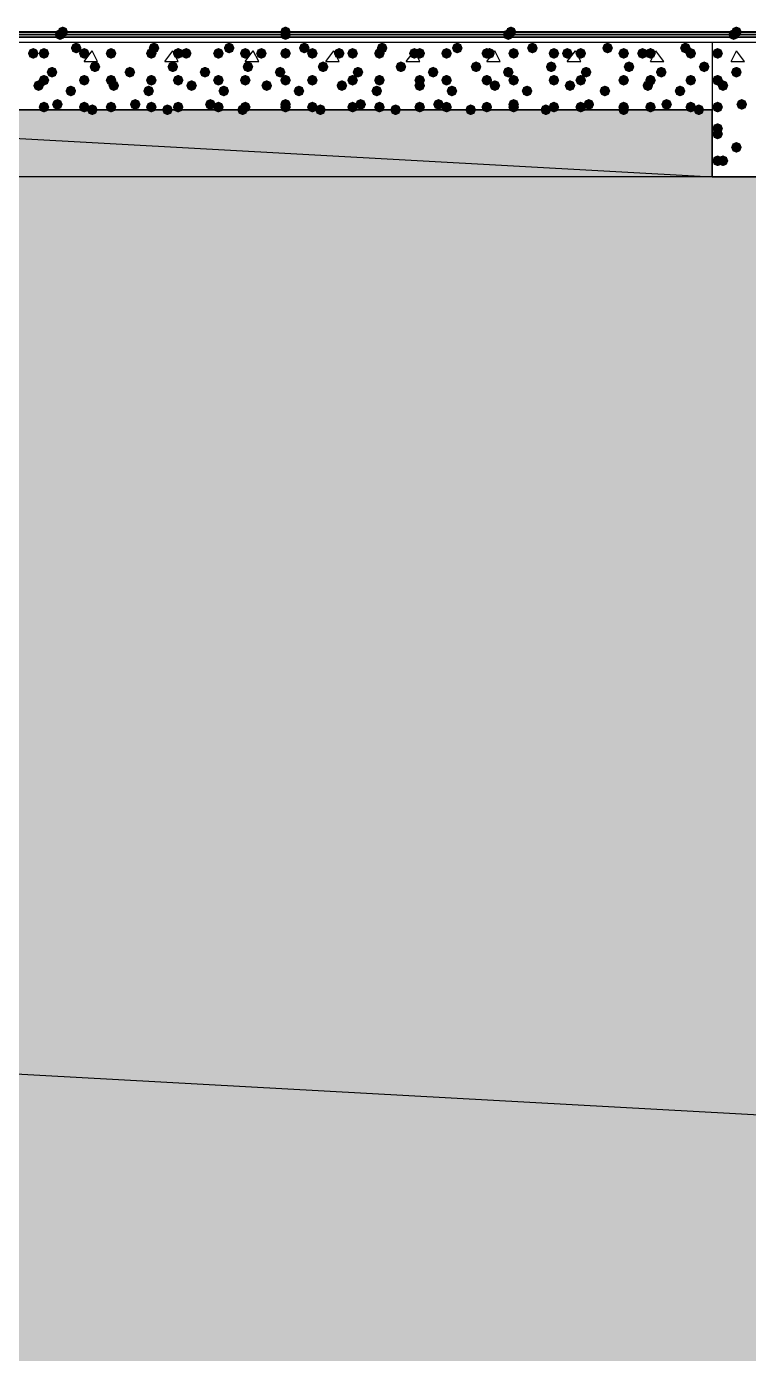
# Model space of a CAD drawing. Header units: millimetres. Extents: x 0 to 420, y 0 to 297.
# Drawn here: x 290.05 to 301.43, y 205.52 to 226.44 of the extents above; entities that cross this region are included whole.
import ezdxf

# ---------------------------------------------------------------- set-up
doc = ezdxf.new("R2010")
doc.units = ezdxf.units.MM
doc.layers.get('0').update_dxf_attribs({"linetype": 'CONTINUOUS'})

msp = doc.modelspace()

# ---------------------------------------------------------------- hatches: boundary and pattern name
at = {"true_color": 0x0000fe}
for points in [[(290.660667, 226.314), (290.635796, 226.254204), (290.576, 226.229333), (290.516204, 226.254204), (290.491333, 226.314), (290.516204, 226.373796), (290.576, 226.398667), (290.635796, 226.373796)], [(290.660667, 226.314), (290.635796, 226.254204), (290.576, 226.229333), (290.516204, 226.254204), (290.491333, 226.314), (290.516204, 226.373796), (290.576, 226.398667), (290.635796, 226.373796)], [(290.660667, 226.314), (290.635796, 226.254204), (290.576, 226.229333), (290.516204, 226.254204), (290.491333, 226.314), (290.516204, 226.373796), (290.576, 226.398667), (290.635796, 226.373796)], [(290.703, 226.356333), (290.678129, 226.296537), (290.618333, 226.271667), (290.558538, 226.296537), (290.533667, 226.356333), (290.558537, 226.416129), (290.618333, 226.441), (290.678129, 226.416129)], [(294.216667, 226.356333), (294.191796, 226.296537), (294.132, 226.271667), (294.072204, 226.296537), (294.047333, 226.356333), (294.072204, 226.416129), (294.132, 226.441), (294.191796, 226.416129)], [(294.216667, 226.314), (294.191796, 226.254204), (294.132, 226.229333), (294.072204, 226.254204), (294.047333, 226.314), (294.072204, 226.373796), (294.132, 226.398667), (294.191796, 226.373796)], [(294.216667, 226.314), (294.191796, 226.254204), (294.132, 226.229333), (294.072204, 226.254204), (294.047333, 226.314), (294.072204, 226.373796), (294.132, 226.398667), (294.191796, 226.373796)], [(294.216667, 226.314), (294.191796, 226.254204), (294.132, 226.229333), (294.072204, 226.254204), (294.047333, 226.314), (294.072204, 226.373796), (294.132, 226.398667), (294.191796, 226.373796)], [(297.730333, 226.314), (297.705462, 226.254204), (297.645667, 226.229333), (297.585871, 226.254204), (297.561, 226.314), (297.585871, 226.373796), (297.645667, 226.398667), (297.705462, 226.373796)], [(297.730333, 226.314), (297.705462, 226.254204), (297.645667, 226.229333), (297.585871, 226.254204), (297.561, 226.314), (297.585871, 226.373796), (297.645667, 226.398667), (297.705462, 226.373796)], [(297.730333, 226.314), (297.705462, 226.254204), (297.645667, 226.229333), (297.585871, 226.254204), (297.561, 226.314), (297.585871, 226.373796), (297.645667, 226.398667), (297.705462, 226.373796)], [(297.772667, 226.356333), (297.747796, 226.296537), (297.688, 226.271667), (297.628204, 226.296537), (297.603333, 226.356333), (297.628204, 226.416129), (297.688, 226.441), (297.747796, 226.416129)], [(301.286333, 226.314), (301.261462, 226.254204), (301.201667, 226.229333), (301.141871, 226.254204), (301.117, 226.314), (301.141871, 226.373796), (301.201667, 226.398667), (301.261462, 226.373796)], [(301.286333, 226.314), (301.261462, 226.254204), (301.201667, 226.229333), (301.141871, 226.254204), (301.117, 226.314), (301.141871, 226.373796), (301.201667, 226.398667), (301.261462, 226.373796)], [(301.286333, 226.314), (301.261462, 226.254204), (301.201667, 226.229333), (301.141871, 226.254204), (301.117, 226.314), (301.141871, 226.373796), (301.201667, 226.398667), (301.261462, 226.373796)], [(301.328667, 226.356333), (301.303796, 226.296537), (301.244, 226.271667), (301.184204, 226.296537), (301.159333, 226.356333), (301.184204, 226.416129), (301.244, 226.441), (301.303796, 226.416129)]]:
    msp.add_hatch(color=0, dxfattribs=at).paths.add_polyline_path(points, flags=0)
at = {"true_color": 0x000007}
h = msp.add_hatch(color=0, dxfattribs=at)
h.paths.add_polyline_path([(32.342667, 226.271667), (32.342667, 226.314)], flags=0)
h.paths.add_polyline_path([(32.342667, 226.271667), (32.342667, 226.314), (380.788333, 226.271667)], flags=0)
h.paths.add_polyline_path([(32.342667, 226.314), (380.788333, 226.271667), (380.788333, 226.314)], flags=0)
at = {"true_color": 0x000008}
for points in [[(290.914667, 226.102333), (290.889796, 226.042537), (290.83, 226.017667), (290.770204, 226.042537), (290.745333, 226.102333), (290.770204, 226.162129), (290.83, 226.187), (290.889796, 226.162129)], [(292.142333, 226.102333), (292.117462, 226.042537), (292.057667, 226.017667), (291.997871, 226.042537), (291.973, 226.102333), (291.997871, 226.162129), (292.057667, 226.187), (292.117462, 226.162129)], [(293.327667, 226.102333), (293.302796, 226.042537), (293.243, 226.017667), (293.183204, 226.042537), (293.158333, 226.102333), (293.183204, 226.162129), (293.243, 226.187), (293.302796, 226.162129)], [(294.513, 226.102333), (294.488129, 226.042537), (294.428333, 226.017667), (294.368538, 226.042537), (294.343667, 226.102333), (294.368537, 226.162129), (294.428333, 226.187), (294.488129, 226.162129)], [(295.740667, 226.102333), (295.715796, 226.042537), (295.656, 226.017667), (295.596204, 226.042537), (295.571333, 226.102333), (295.596204, 226.162129), (295.656, 226.187), (295.715796, 226.162129)], [(296.926, 226.102333), (296.901129, 226.042537), (296.841333, 226.017667), (296.781538, 226.042537), (296.756667, 226.102333), (296.781537, 226.162129), (296.841333, 226.187), (296.901129, 226.162129)], [(298.111333, 226.102333), (298.086462, 226.042537), (298.026667, 226.017667), (297.966871, 226.042537), (297.942, 226.102333), (297.966871, 226.162129), (298.026667, 226.187), (298.086462, 226.162129)], [(299.296667, 226.102333), (299.271796, 226.042537), (299.212, 226.017667), (299.152204, 226.042537), (299.127333, 226.102333), (299.152204, 226.162129), (299.212, 226.187), (299.271796, 226.162129)], [(300.524333, 226.102333), (300.499462, 226.042537), (300.439667, 226.017667), (300.379871, 226.042537), (300.355, 226.102333), (300.379871, 226.162129), (300.439667, 226.187), (300.499462, 226.162129)], [(290.237333, 226.017667), (290.212462, 225.957871), (290.152667, 225.933), (290.092871, 225.957871), (290.068, 226.017667), (290.092871, 226.077462), (290.152667, 226.102333), (290.212462, 226.077463)], [(290.406667, 226.017667), (290.381796, 225.957871), (290.322, 225.933), (290.262204, 225.957871), (290.237333, 226.017667), (290.262204, 226.077462), (290.322, 226.102333), (290.381796, 226.077463)], [(291.041667, 226.017667), (291.016796, 225.957871), (290.957, 225.933), (290.897204, 225.957871), (290.872333, 226.017667), (290.897204, 226.077462), (290.957, 226.102333), (291.016796, 226.077463)], [(291.465, 226.017667), (291.440129, 225.957871), (291.380333, 225.933), (291.320538, 225.957871), (291.295667, 226.017667), (291.320537, 226.077462), (291.380333, 226.102333), (291.440129, 226.077463)], [(291.465, 226.017667), (291.440129, 225.957871), (291.380333, 225.933), (291.320538, 225.957871), (291.295667, 226.017667), (291.320537, 226.077462), (291.380333, 226.102333), (291.440129, 226.077463)], [(292.1, 226.017667), (292.075129, 225.957871), (292.015333, 225.933), (291.955537, 225.957871), (291.930667, 226.017667), (291.955537, 226.077462), (292.015333, 226.102333), (292.075129, 226.077463)], [(292.523333, 226.017667), (292.498462, 225.957871), (292.438667, 225.933), (292.378871, 225.957871), (292.354, 226.017667), (292.378871, 226.077462), (292.438667, 226.102333), (292.498462, 226.077463)], [(292.650333, 226.017667), (292.625463, 225.957871), (292.565667, 225.933), (292.505871, 225.957871), (292.481, 226.017667), (292.505871, 226.077462), (292.565667, 226.102333), (292.625462, 226.077463)], [(293.158333, 226.017667), (293.133462, 225.957871), (293.073667, 225.933), (293.013871, 225.957871), (292.989, 226.017667), (293.013871, 226.077462), (293.073667, 226.102333), (293.133462, 226.077463)], [(293.581667, 226.017667), (293.556796, 225.957871), (293.497, 225.933), (293.437204, 225.957871), (293.412333, 226.017667), (293.437204, 226.077462), (293.497, 226.102333), (293.556796, 226.077463)], [(293.835667, 226.017667), (293.810796, 225.957871), (293.751, 225.933), (293.691204, 225.957871), (293.666333, 226.017667), (293.691204, 226.077462), (293.751, 226.102333), (293.810796, 226.077463)], [(294.216667, 226.017667), (294.191796, 225.957871), (294.132, 225.933), (294.072204, 225.957871), (294.047333, 226.017667), (294.072204, 226.077462), (294.132, 226.102333), (294.191796, 226.077463)], [(294.64, 226.017667), (294.615129, 225.957871), (294.555333, 225.933), (294.495538, 225.957871), (294.470667, 226.017667), (294.495537, 226.077462), (294.555333, 226.102333), (294.615129, 226.077463)], [(295.063333, 226.017667), (295.038462, 225.957871), (294.978667, 225.933), (294.918871, 225.957871), (294.894, 226.017667), (294.918871, 226.077462), (294.978667, 226.102333), (295.038462, 226.077463)], [(295.275, 226.017667), (295.250129, 225.957871), (295.190333, 225.933), (295.130538, 225.957871), (295.105667, 226.017667), (295.130537, 226.077462), (295.190333, 226.102333), (295.250129, 226.077463)], [(295.698333, 226.017667), (295.673463, 225.957871), (295.613667, 225.933), (295.553871, 225.957871), (295.529, 226.017667), (295.553871, 226.077462), (295.613667, 226.102333), (295.673462, 226.077463)], [(296.248667, 226.017667), (296.223796, 225.957871), (296.164, 225.933), (296.104204, 225.957871), (296.079333, 226.017667), (296.104204, 226.077462), (296.164, 226.102333), (296.223796, 226.077463)], [(296.333333, 226.017667), (296.308463, 225.957871), (296.248667, 225.933), (296.188871, 225.957871), (296.164, 226.017667), (296.188871, 226.077462), (296.248667, 226.102333), (296.308462, 226.077463)], [(296.756667, 226.017667), (296.731796, 225.957871), (296.672, 225.933), (296.612204, 225.957871), (296.587333, 226.017667), (296.612204, 226.077462), (296.672, 226.102333), (296.731796, 226.077463)], [(297.391667, 226.017667), (297.366796, 225.957871), (297.307, 225.933), (297.247204, 225.957871), (297.222333, 226.017667), (297.247204, 226.077462), (297.307, 226.102333), (297.366796, 226.077463)], [(297.434, 226.017667), (297.409129, 225.957871), (297.349333, 225.933), (297.289537, 225.957871), (297.264667, 226.017667), (297.289537, 226.077462), (297.349333, 226.102333), (297.409129, 226.077463)], [(297.815, 226.017667), (297.790129, 225.957871), (297.730333, 225.933), (297.670538, 225.957871), (297.645667, 226.017667), (297.670537, 226.077462), (297.730333, 226.102333), (297.790129, 226.077463)], [(298.45, 226.017667), (298.425129, 225.957871), (298.365333, 225.933), (298.305538, 225.957871), (298.280667, 226.017667), (298.305537, 226.077462), (298.365333, 226.102333), (298.425129, 226.077463)], [(298.661667, 226.017667), (298.636796, 225.957871), (298.577, 225.933), (298.517204, 225.957871), (298.492333, 226.017667), (298.517204, 226.077462), (298.577, 226.102333), (298.636796, 226.077463)], [(298.873333, 226.017667), (298.848462, 225.957871), (298.788667, 225.933), (298.728871, 225.957871), (298.704, 226.017667), (298.728871, 226.077462), (298.788667, 226.102333), (298.848462, 226.077463)], [(299.550667, 226.017667), (299.525796, 225.957871), (299.466, 225.933), (299.406204, 225.957871), (299.381333, 226.017667), (299.406204, 226.077462), (299.466, 226.102333), (299.525796, 226.077463)], [(299.847, 226.017667), (299.822129, 225.957871), (299.762333, 225.933), (299.702538, 225.957871), (299.677667, 226.017667), (299.702537, 226.077462), (299.762333, 226.102333), (299.822129, 226.077463)], [(299.974, 226.017667), (299.949129, 225.957871), (299.889333, 225.933), (299.829538, 225.957871), (299.804667, 226.017667), (299.829537, 226.077462), (299.889333, 226.102333), (299.949129, 226.077463)], [(300.609, 226.017667), (300.584129, 225.957871), (300.524333, 225.933), (300.464538, 225.957871), (300.439667, 226.017667), (300.464537, 226.077462), (300.524333, 226.102333), (300.584129, 226.077463)], [(290.533667, 225.721333), (290.508796, 225.661537), (290.449, 225.636667), (290.389204, 225.661537), (290.364333, 225.721333), (290.389204, 225.781129), (290.449, 225.806), (290.508796, 225.781129)], [(291.211, 225.806), (291.186129, 225.746204), (291.126333, 225.721333), (291.066537, 225.746204), (291.041667, 225.806), (291.066537, 225.865796), (291.126333, 225.890667), (291.186129, 225.865796)], [(291.761333, 225.721333), (291.736463, 225.661537), (291.676667, 225.636667), (291.616871, 225.661537), (291.592, 225.721333), (291.616871, 225.781129), (291.676667, 225.806), (291.736462, 225.781129)], [(292.438667, 225.806), (292.413796, 225.746204), (292.354, 225.721333), (292.294204, 225.746204), (292.269333, 225.806), (292.294204, 225.865796), (292.354, 225.890667), (292.413796, 225.865796)], [(292.946667, 225.721333), (292.921796, 225.661537), (292.862, 225.636667), (292.802204, 225.661537), (292.777333, 225.721333), (292.802204, 225.781129), (292.862, 225.806), (292.921796, 225.781129)], [(293.624, 225.806), (293.599129, 225.746204), (293.539333, 225.721333), (293.479537, 225.746204), (293.454667, 225.806), (293.479537, 225.865796), (293.539333, 225.890667), (293.599129, 225.865796)], [(294.132, 225.721333), (294.107129, 225.661537), (294.047333, 225.636667), (293.987538, 225.661537), (293.962667, 225.721333), (293.987537, 225.781129), (294.047333, 225.806), (294.107129, 225.781129)], [(294.809333, 225.806), (294.784462, 225.746204), (294.724667, 225.721333), (294.664871, 225.746204), (294.64, 225.806), (294.664871, 225.865796), (294.724667, 225.890667), (294.784462, 225.865796)], [(295.359667, 225.721333), (295.334796, 225.661537), (295.275, 225.636667), (295.215204, 225.661537), (295.190333, 225.721333), (295.215204, 225.781129), (295.275, 225.806), (295.334796, 225.781129)], [(296.037, 225.806), (296.012129, 225.746204), (295.952333, 225.721333), (295.892538, 225.746204), (295.867667, 225.806), (295.892537, 225.865796), (295.952333, 225.890667), (296.012129, 225.865796)], [(296.545, 225.721333), (296.520129, 225.661537), (296.460333, 225.636667), (296.400538, 225.661537), (296.375667, 225.721333), (296.400537, 225.781129), (296.460333, 225.806), (296.520129, 225.781129)], [(297.222333, 225.806), (297.197462, 225.746204), (297.137667, 225.721333), (297.077871, 225.746204), (297.053, 225.806), (297.077871, 225.865796), (297.137667, 225.890667), (297.197462, 225.865796)], [(297.730333, 225.721333), (297.705462, 225.661537), (297.645667, 225.636667), (297.585871, 225.661537), (297.561, 225.721333), (297.585871, 225.781129), (297.645667, 225.806), (297.705462, 225.781129)], [(298.407667, 225.806), (298.382796, 225.746204), (298.323, 225.721333), (298.263204, 225.746204), (298.238333, 225.806), (298.263204, 225.865796), (298.323, 225.890667), (298.382796, 225.865796)], [(298.958, 225.721333), (298.933129, 225.661537), (298.873333, 225.636667), (298.813538, 225.661537), (298.788667, 225.721333), (298.813537, 225.781129), (298.873333, 225.806), (298.933129, 225.781129)], [(299.635333, 225.806), (299.610463, 225.746204), (299.550667, 225.721333), (299.490871, 225.746204), (299.466, 225.806), (299.490871, 225.865796), (299.550667, 225.890667), (299.610462, 225.865796)], [(300.143333, 225.721333), (300.118462, 225.661537), (300.058667, 225.636667), (299.998871, 225.661537), (299.974, 225.721333), (299.998871, 225.781129), (300.058667, 225.806), (300.118462, 225.781129)], [(300.820667, 225.806), (300.795796, 225.746204), (300.736, 225.721333), (300.676204, 225.746204), (300.651333, 225.806), (300.676204, 225.865796), (300.736, 225.890667), (300.795796, 225.865796)], [(290.322, 225.509667), (290.297129, 225.449871), (290.237333, 225.425), (290.177538, 225.449871), (290.152667, 225.509667), (290.177537, 225.569462), (290.237333, 225.594333), (290.297129, 225.569463)], [(290.406667, 225.594333), (290.381796, 225.534538), (290.322, 225.509667), (290.262204, 225.534538), (290.237333, 225.594333), (290.262204, 225.654129), (290.322, 225.679), (290.381796, 225.654129)], [(291.041667, 225.594333), (291.016796, 225.534538), (290.957, 225.509667), (290.897204, 225.534538), (290.872333, 225.594333), (290.897204, 225.654129), (290.957, 225.679), (291.016796, 225.654129)], [(291.465, 225.594333), (291.440129, 225.534538), (291.380333, 225.509667), (291.320538, 225.534538), (291.295667, 225.594333), (291.320537, 225.654129), (291.380333, 225.679), (291.440129, 225.654129)], [(291.507333, 225.509667), (291.482462, 225.449871), (291.422667, 225.425), (291.362871, 225.449871), (291.338, 225.509667), (291.362871, 225.569462), (291.422667, 225.594333), (291.482462, 225.569463)], [(292.1, 225.594333), (292.075129, 225.534538), (292.015333, 225.509667), (291.955537, 225.534538), (291.930667, 225.594333), (291.955537, 225.654129), (292.015333, 225.679), (292.075129, 225.654129)], [(292.523333, 225.594333), (292.498462, 225.534538), (292.438667, 225.509667), (292.378871, 225.534538), (292.354, 225.594333), (292.378871, 225.654129), (292.438667, 225.679), (292.498462, 225.654129)], [(292.735, 225.509667), (292.710129, 225.449871), (292.650333, 225.425), (292.590537, 225.449871), (292.565667, 225.509667), (292.590537, 225.569462), (292.650333, 225.594333), (292.710129, 225.569463)], [(293.158333, 225.594333), (293.133462, 225.534538), (293.073667, 225.509667), (293.013871, 225.534538), (292.989, 225.594333), (293.013871, 225.654129), (293.073667, 225.679), (293.133462, 225.654129)], [(293.581667, 225.594333), (293.556796, 225.534538), (293.497, 225.509667), (293.437204, 225.534538), (293.412333, 225.594333), (293.437204, 225.654129), (293.497, 225.679), (293.556796, 225.654129)], [(293.920333, 225.509667), (293.895463, 225.449871), (293.835667, 225.425), (293.775871, 225.449871), (293.751, 225.509667), (293.775871, 225.569462), (293.835667, 225.594333), (293.895462, 225.569463)], [(294.216667, 225.594333), (294.191796, 225.534538), (294.132, 225.509667), (294.072204, 225.534538), (294.047333, 225.594333), (294.072204, 225.654129), (294.132, 225.679), (294.191796, 225.654129)], [(294.64, 225.594333), (294.615129, 225.534538), (294.555333, 225.509667), (294.495538, 225.534538), (294.470667, 225.594333), (294.495537, 225.654129), (294.555333, 225.679), (294.615129, 225.654129)], [(295.105667, 225.509667), (295.080796, 225.449871), (295.021, 225.425), (294.961204, 225.449871), (294.936333, 225.509667), (294.961204, 225.569462), (295.021, 225.594333), (295.080796, 225.569463)], [(295.275, 225.594333), (295.250129, 225.534538), (295.190333, 225.509667), (295.130538, 225.534538), (295.105667, 225.594333), (295.130537, 225.654129), (295.190333, 225.679), (295.250129, 225.654129)], [(295.698333, 225.594333), (295.673463, 225.534538), (295.613667, 225.509667), (295.553871, 225.534538), (295.529, 225.594333), (295.553871, 225.654129), (295.613667, 225.679), (295.673462, 225.654129)], [(296.333333, 225.594333), (296.308463, 225.534538), (296.248667, 225.509667), (296.188871, 225.534538), (296.164, 225.594333), (296.188871, 225.654129), (296.248667, 225.679), (296.308462, 225.654129)], [(296.333333, 225.509667), (296.308463, 225.449871), (296.248667, 225.425), (296.188871, 225.449871), (296.164, 225.509667), (296.188871, 225.569462), (296.248667, 225.594333), (296.308462, 225.569463)], [(296.756667, 225.594333), (296.731796, 225.534538), (296.672, 225.509667), (296.612204, 225.534538), (296.587333, 225.594333), (296.612204, 225.654129), (296.672, 225.679), (296.731796, 225.654129)], [(297.391667, 225.594333), (297.366796, 225.534538), (297.307, 225.509667), (297.247204, 225.534538), (297.222333, 225.594333), (297.247204, 225.654129), (297.307, 225.679), (297.366796, 225.654129)], [(297.518667, 225.509667), (297.493796, 225.449871), (297.434, 225.425), (297.374204, 225.449871), (297.349333, 225.509667), (297.374204, 225.569462), (297.434, 225.594333), (297.493796, 225.569463)], [(297.815, 225.594333), (297.790129, 225.534538), (297.730333, 225.509667), (297.670538, 225.534538), (297.645667, 225.594333), (297.670537, 225.654129), (297.730333, 225.679), (297.790129, 225.654129)], [(298.45, 225.594333), (298.425129, 225.534538), (298.365333, 225.509667), (298.305538, 225.534538), (298.280667, 225.594333), (298.305537, 225.654129), (298.365333, 225.679), (298.425129, 225.654129)], [(298.704, 225.509667), (298.679129, 225.449871), (298.619333, 225.425), (298.559537, 225.449871), (298.534667, 225.509667), (298.559537, 225.569462), (298.619333, 225.594333), (298.679129, 225.569463)], [(298.873333, 225.594333), (298.848462, 225.534538), (298.788667, 225.509667), (298.728871, 225.534538), (298.704, 225.594333), (298.728871, 225.654129), (298.788667, 225.679), (298.848462, 225.654129)], [(299.550667, 225.594333), (299.525796, 225.534538), (299.466, 225.509667), (299.406204, 225.534538), (299.381333, 225.594333), (299.406204, 225.654129), (299.466, 225.679), (299.525796, 225.654129)], [(299.931667, 225.509667), (299.906796, 225.449871), (299.847, 225.425), (299.787204, 225.449871), (299.762333, 225.509667), (299.787204, 225.569462), (299.847, 225.594333), (299.906796, 225.569463)], [(299.974, 225.594333), (299.949129, 225.534538), (299.889333, 225.509667), (299.829538, 225.534538), (299.804667, 225.594333), (299.829537, 225.654129), (299.889333, 225.679), (299.949129, 225.654129)], [(300.609, 225.594333), (300.584129, 225.534538), (300.524333, 225.509667), (300.464538, 225.534538), (300.439667, 225.594333), (300.464537, 225.654129), (300.524333, 225.679), (300.584129, 225.654129)], [(290.83, 225.425), (290.805129, 225.365204), (290.745333, 225.340333), (290.685538, 225.365204), (290.660667, 225.425), (290.685537, 225.484796), (290.745333, 225.509667), (290.805129, 225.484796)], [(292.057667, 225.425), (292.032796, 225.365204), (291.973, 225.340333), (291.913204, 225.365204), (291.888333, 225.425), (291.913204, 225.484796), (291.973, 225.509667), (292.032796, 225.484796)], [(293.243, 225.425), (293.218129, 225.365204), (293.158333, 225.340333), (293.098538, 225.365204), (293.073667, 225.425), (293.098537, 225.484796), (293.158333, 225.509667), (293.218129, 225.484796)], [(294.428333, 225.425), (294.403462, 225.365204), (294.343667, 225.340333), (294.283871, 225.365204), (294.259, 225.425), (294.283871, 225.484796), (294.343667, 225.509667), (294.403462, 225.484796)], [(295.656, 225.425), (295.631129, 225.365204), (295.571333, 225.340333), (295.511538, 225.365204), (295.486667, 225.425), (295.511537, 225.484796), (295.571333, 225.509667), (295.631129, 225.484796)], [(296.841333, 225.425), (296.816462, 225.365204), (296.756667, 225.340333), (296.696871, 225.365204), (296.672, 225.425), (296.696871, 225.484796), (296.756667, 225.509667), (296.816462, 225.484796)], [(298.026667, 225.425), (298.001796, 225.365204), (297.942, 225.340333), (297.882204, 225.365204), (297.857333, 225.425), (297.882204, 225.484796), (297.942, 225.509667), (298.001796, 225.484796)], [(299.254333, 225.425), (299.229462, 225.365204), (299.169667, 225.340333), (299.109871, 225.365204), (299.085, 225.425), (299.109871, 225.484796), (299.169667, 225.509667), (299.229462, 225.484796)], [(300.439667, 225.425), (300.414796, 225.365204), (300.355, 225.340333), (300.295204, 225.365204), (300.270333, 225.425), (300.295204, 225.484796), (300.355, 225.509667), (300.414796, 225.484796)], [(290.406667, 225.171), (290.381796, 225.111204), (290.322, 225.086333), (290.262204, 225.111204), (290.237333, 225.171), (290.262204, 225.230796), (290.322, 225.255667), (290.381796, 225.230796)], [(290.618333, 225.213333), (290.593462, 225.153537), (290.533667, 225.128667), (290.473871, 225.153537), (290.449, 225.213333), (290.473871, 225.273129), (290.533667, 225.298), (290.593462, 225.273129)], [(291.041667, 225.171), (291.016796, 225.111204), (290.957, 225.086333), (290.897204, 225.111204), (290.872333, 225.171), (290.897204, 225.230796), (290.957, 225.255667), (291.016796, 225.230796)], [(291.168667, 225.128667), (291.143796, 225.068871), (291.084, 225.044), (291.024204, 225.068871), (290.999333, 225.128667), (291.024204, 225.188462), (291.084, 225.213333), (291.143796, 225.188463)], [(291.465, 225.171), (291.440129, 225.111204), (291.380333, 225.086333), (291.320538, 225.111204), (291.295667, 225.171), (291.320537, 225.230796), (291.380333, 225.255667), (291.440129, 225.230796)], [(291.846, 225.213333), (291.821129, 225.153537), (291.761333, 225.128667), (291.701537, 225.153537), (291.676667, 225.213333), (291.701537, 225.273129), (291.761333, 225.298), (291.821129, 225.273129)], [(292.1, 225.171), (292.075129, 225.111204), (292.015333, 225.086333), (291.955537, 225.111204), (291.930667, 225.171), (291.955537, 225.230796), (292.015333, 225.255667), (292.075129, 225.230796)], [(292.354, 225.128667), (292.329129, 225.068871), (292.269333, 225.044), (292.209538, 225.068871), (292.184667, 225.128667), (292.209537, 225.188462), (292.269333, 225.213333), (292.329129, 225.188463)], [(292.523333, 225.171), (292.498462, 225.111204), (292.438667, 225.086333), (292.378871, 225.111204), (292.354, 225.171), (292.378871, 225.230796), (292.438667, 225.255667), (292.498462, 225.230796)], [(293.031333, 225.213333), (293.006463, 225.153537), (292.946667, 225.128667), (292.886871, 225.153537), (292.862, 225.213333), (292.886871, 225.273129), (292.946667, 225.298), (293.006462, 225.273129)], [(293.158333, 225.171), (293.133462, 225.111204), (293.073667, 225.086333), (293.013871, 225.111204), (292.989, 225.171), (293.013871, 225.230796), (293.073667, 225.255667), (293.133462, 225.230796)], [(293.539333, 225.128667), (293.514462, 225.068871), (293.454667, 225.044), (293.394871, 225.068871), (293.37, 225.128667), (293.394871, 225.188462), (293.454667, 225.213333), (293.514462, 225.188463)], [(293.581667, 225.171), (293.556796, 225.111204), (293.497, 225.086333), (293.437204, 225.111204), (293.412333, 225.171), (293.437204, 225.230796), (293.497, 225.255667), (293.556796, 225.230796)], [(294.216667, 225.213333), (294.191796, 225.153537), (294.132, 225.128667), (294.072204, 225.153537), (294.047333, 225.213333), (294.072204, 225.273129), (294.132, 225.298), (294.191796, 225.273129)], [(294.216667, 225.171), (294.191796, 225.111204), (294.132, 225.086333), (294.072204, 225.111204), (294.047333, 225.171), (294.072204, 225.230796), (294.132, 225.255667), (294.191796, 225.230796)], [(294.64, 225.171), (294.615129, 225.111204), (294.555333, 225.086333), (294.495538, 225.111204), (294.470667, 225.171), (294.495537, 225.230796), (294.555333, 225.255667), (294.615129, 225.230796)], [(294.767, 225.128667), (294.742129, 225.068871), (294.682333, 225.044), (294.622538, 225.068871), (294.597667, 225.128667), (294.622537, 225.188462), (294.682333, 225.213333), (294.742129, 225.188463)], [(295.275, 225.171), (295.250129, 225.111204), (295.190333, 225.086333), (295.130538, 225.111204), (295.105667, 225.171), (295.130537, 225.230796), (295.190333, 225.255667), (295.250129, 225.230796)], [(295.402, 225.213333), (295.377129, 225.153537), (295.317333, 225.128667), (295.257538, 225.153537), (295.232667, 225.213333), (295.257537, 225.273129), (295.317333, 225.298), (295.377129, 225.273129)], [(295.698333, 225.171), (295.673463, 225.111204), (295.613667, 225.086333), (295.553871, 225.111204), (295.529, 225.171), (295.553871, 225.230796), (295.613667, 225.255667), (295.673462, 225.230796)], [(295.952333, 225.128667), (295.927462, 225.068871), (295.867667, 225.044), (295.807871, 225.068871), (295.783, 225.128667), (295.807871, 225.188462), (295.867667, 225.213333), (295.927462, 225.188463)], [(296.333333, 225.171), (296.308463, 225.111204), (296.248667, 225.086333), (296.188871, 225.111204), (296.164, 225.171), (296.188871, 225.230796), (296.248667, 225.255667), (296.308462, 225.230796)], [(296.629667, 225.213333), (296.604796, 225.153537), (296.545, 225.128667), (296.485204, 225.153537), (296.460333, 225.213333), (296.485204, 225.273129), (296.545, 225.298), (296.604796, 225.273129)], [(296.756667, 225.171), (296.731796, 225.111204), (296.672, 225.086333), (296.612204, 225.111204), (296.587333, 225.171), (296.612204, 225.230796), (296.672, 225.255667), (296.731796, 225.230796)], [(297.137667, 225.128667), (297.112796, 225.068871), (297.053, 225.044), (296.993204, 225.068871), (296.968333, 225.128667), (296.993204, 225.188462), (297.053, 225.213333), (297.112796, 225.188463)], [(297.391667, 225.171), (297.366796, 225.111204), (297.307, 225.086333), (297.247204, 225.111204), (297.222333, 225.171), (297.247204, 225.230796), (297.307, 225.255667), (297.366796, 225.230796)], [(297.815, 225.213333), (297.790129, 225.153537), (297.730333, 225.128667), (297.670538, 225.153537), (297.645667, 225.213333), (297.670537, 225.273129), (297.730333, 225.298), (297.790129, 225.273129)], [(297.815, 225.171), (297.790129, 225.111204), (297.730333, 225.086333), (297.670538, 225.111204), (297.645667, 225.171), (297.670537, 225.230796), (297.730333, 225.255667), (297.790129, 225.230796)], [(298.323, 225.128667), (298.298129, 225.068871), (298.238333, 225.044), (298.178538, 225.068871), (298.153667, 225.128667), (298.178537, 225.188462), (298.238333, 225.213333), (298.298129, 225.188463)], [(298.45, 225.171), (298.425129, 225.111204), (298.365333, 225.086333), (298.305538, 225.111204), (298.280667, 225.171), (298.305537, 225.230796), (298.365333, 225.255667), (298.425129, 225.230796)], [(298.873333, 225.171), (298.848462, 225.111204), (298.788667, 225.086333), (298.728871, 225.111204), (298.704, 225.171), (298.728871, 225.230796), (298.788667, 225.255667), (298.848462, 225.230796)], [(299.000333, 225.213333), (298.975462, 225.153537), (298.915667, 225.128667), (298.855871, 225.153537), (298.831, 225.213333), (298.855871, 225.273129), (298.915667, 225.298), (298.975462, 225.273129)], [(299.550667, 225.171), (299.525796, 225.111204), (299.466, 225.086333), (299.406204, 225.111204), (299.381333, 225.171), (299.406204, 225.230796), (299.466, 225.255667), (299.525796, 225.230796)], [(299.550667, 225.128667), (299.525796, 225.068871), (299.466, 225.044), (299.406204, 225.068871), (299.381333, 225.128667), (299.406204, 225.188462), (299.466, 225.213333), (299.525796, 225.188463)], [(299.974, 225.171), (299.949129, 225.111204), (299.889333, 225.086333), (299.829538, 225.111204), (299.804667, 225.171), (299.829537, 225.230796), (299.889333, 225.255667), (299.949129, 225.230796)], [(300.228, 225.213333), (300.203129, 225.153537), (300.143333, 225.128667), (300.083538, 225.153537), (300.058667, 225.213333), (300.083537, 225.273129), (300.143333, 225.298), (300.203129, 225.273129)], [(300.609, 225.171), (300.584129, 225.111204), (300.524333, 225.086333), (300.464538, 225.111204), (300.439667, 225.171), (300.464537, 225.230796), (300.524333, 225.255667), (300.584129, 225.230796)], [(300.736, 225.128667), (300.711129, 225.068871), (300.651333, 225.044), (300.591537, 225.068871), (300.566667, 225.128667), (300.591537, 225.188462), (300.651333, 225.213333), (300.711129, 225.188463)]]:
    msp.add_hatch(color=0, dxfattribs=at).paths.add_polyline_path(points, flags=0)
at = {"true_color": 0x000007}
for points in [[(301.032333, 226.017667), (301.007462, 225.957871), (300.947667, 225.933), (300.887871, 225.957871), (300.863, 226.017667), (300.887871, 226.077462), (300.947667, 226.102333), (301.007462, 226.077463)], [(301.032333, 226.017667), (301.007462, 225.957871), (300.947667, 225.933), (300.887871, 225.957871), (300.863, 226.017667), (300.887871, 226.077462), (300.947667, 226.102333), (301.007462, 226.077463)], [(301.328667, 225.721333), (301.303796, 225.661537), (301.244, 225.636667), (301.184204, 225.661537), (301.159333, 225.721333), (301.184204, 225.781129), (301.244, 225.806), (301.303796, 225.781129)], [(301.032333, 225.594333), (301.007462, 225.534538), (300.947667, 225.509667), (300.887871, 225.534538), (300.863, 225.594333), (300.887871, 225.654129), (300.947667, 225.679), (301.007462, 225.654129)], [(301.117, 225.509667), (301.092129, 225.449871), (301.032333, 225.425), (300.972538, 225.449871), (300.947667, 225.509667), (300.972537, 225.569462), (301.032333, 225.594333), (301.092129, 225.569463)], [(301.032333, 225.171), (301.007462, 225.111204), (300.947667, 225.086333), (300.887871, 225.111204), (300.863, 225.171), (300.887871, 225.230796), (300.947667, 225.255667), (301.007462, 225.230796)], [(301.413333, 225.213333), (301.388462, 225.153537), (301.328667, 225.128667), (301.268871, 225.153537), (301.244, 225.213333), (301.268871, 225.273129), (301.328667, 225.298), (301.388462, 225.273129)], [(301.032333, 224.832333), (301.007462, 224.772537), (300.947667, 224.747667), (300.887871, 224.772537), (300.863, 224.832333), (300.887871, 224.892129), (300.947667, 224.917), (301.007462, 224.892129)], [(301.032333, 224.747667), (301.007462, 224.687871), (300.947667, 224.663), (300.887871, 224.687871), (300.863, 224.747667), (300.887871, 224.807462), (300.947667, 224.832333), (301.007462, 224.807463)], [(301.328667, 224.536), (301.303796, 224.476204), (301.244, 224.451333), (301.184204, 224.476204), (301.159333, 224.536), (301.184204, 224.595796), (301.244, 224.620667), (301.303796, 224.595796)], [(301.032333, 224.324333), (301.007462, 224.264537), (300.947667, 224.239667), (300.887871, 224.264537), (300.863, 224.324333), (300.887871, 224.384129), (300.947667, 224.409), (301.007462, 224.384129)], [(301.117, 224.324333), (301.092129, 224.264537), (301.032333, 224.239667), (300.972538, 224.264537), (300.947667, 224.324333), (300.972537, 224.384129), (301.032333, 224.409), (301.092129, 224.384129)]]:
    msp.add_hatch(color=0, dxfattribs=at).paths.add_polyline_path(points, flags=0)
at = {"true_color": 0x000008}
h = msp.add_hatch(color=0, dxfattribs=at)
h.paths.add_polyline_path([(300.863, 225.128667), (281.770667, 225.128667), (300.863, 224.070333)], flags=0)
h.paths.add_polyline_path([(281.770667, 225.128667), (300.863, 224.070333), (281.770667, 224.070333)], flags=0)
h = msp.add_hatch(color=0, dxfattribs=at)
h.paths.add_polyline_path([(379.603, 224.070333), (33.528, 224.070333), (379.603, 204.978)], flags=0)
h.paths.add_polyline_path([(33.528, 224.070333), (379.603, 204.978), (33.528, 204.978)], flags=0)

# ---------------------------------------------------------------- linework, layer by layer
at = {"color": 0, "true_color": 0x000007}
for points in [[(32.300333, 226.356333), (380.788333, 226.356333), (32.300333, 226.314), (380.788333, 226.314)], [(380.788333, 226.356333), (32.300333, 226.356333), (32.300333, 226.314)], [(380.788333, 226.314), (32.342667, 226.314), (32.300333, 226.314)], [(32.342667, 226.314), (380.788333, 226.314)], [(32.342667, 226.271667), (380.788333, 226.271667)], [(300.863, 226.187), (281.770667, 226.187)], [(301.159333, 225.890667), (301.244, 226.06)], [(301.371, 225.890667), (301.244, 226.06)], [(301.159333, 225.890667), (301.371, 225.890667)], [(281.770667, 225.128667), (300.863, 225.128667)]]:
    msp.add_lwpolyline(points, dxfattribs=at)
for points in [[(32.342667, 226.314), (380.788333, 226.314)], [(32.342667, 226.271667), (32.342667, 226.314), (380.788333, 226.271667)], [(32.342667, 226.314), (380.788333, 226.271667), (380.788333, 226.314)], [(300.863, 226.187), (300.863, 224.070333), (302.979667, 224.070333), (302.979667, 226.187)]]:
    msp.add_lwpolyline(points, close=True, dxfattribs=at)
at = {"color": 0, "true_color": 0x000008}
for points in [[(290.957, 225.890667), (291.084, 226.06)], [(291.168667, 225.890667), (291.084, 226.06)], [(292.227, 225.890667), (292.354, 226.06)], [(292.438667, 225.890667), (292.354, 226.06)], [(293.497, 225.890667), (293.624, 226.06)], [(293.708667, 225.890667), (293.624, 226.06)], [(294.767, 225.890667), (294.894, 226.06)], [(294.978667, 225.890667), (294.894, 226.06)], [(296.037, 225.890667), (296.164, 226.06)], [(296.248667, 225.890667), (296.164, 226.06)], [(297.307, 225.890667), (297.434, 226.06)], [(297.518667, 225.890667), (297.434, 226.06)], [(298.577, 225.890667), (298.704, 226.06)], [(298.788667, 225.890667), (298.704, 226.06)], [(299.889333, 225.890667), (299.974, 226.06)], [(300.101, 225.890667), (299.974, 226.06)], [(290.957, 225.890667), (291.168667, 225.890667)], [(292.227, 225.890667), (292.438667, 225.890667)], [(293.497, 225.890667), (293.708667, 225.890667)], [(294.767, 225.890667), (294.978667, 225.890667)], [(296.037, 225.890667), (296.248667, 225.890667)], [(297.307, 225.890667), (297.518667, 225.890667)], [(298.577, 225.890667), (298.788667, 225.890667)], [(299.889333, 225.890667), (300.101, 225.890667)]]:
    msp.add_lwpolyline(points, dxfattribs=at)
for points in [[(300.863, 225.128667), (281.770667, 225.128667), (300.863, 224.070333)], [(281.770667, 225.128667), (300.863, 224.070333), (281.770667, 224.070333)], [(379.603, 224.070333), (33.528, 224.070333), (379.603, 204.978)], [(33.528, 224.070333), (379.603, 204.978), (33.528, 204.978)]]:
    msp.add_lwpolyline(points, close=True, dxfattribs=at)

doc.saveas('drawing.dxf')
